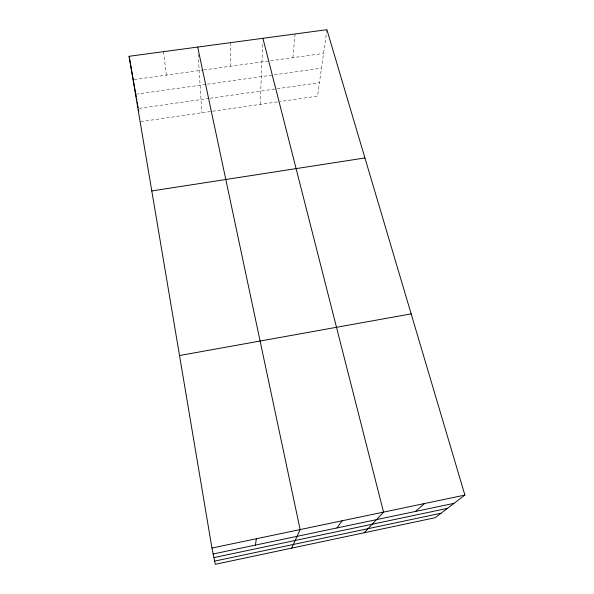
<?xml version="1.0" encoding="UTF-8"?>
<svg xmlns="http://www.w3.org/2000/svg" width="594" height="594" viewBox="0 0 594 594"><rect width="100%" height="100%" fill="white"/><g stroke="black" fill="none" stroke-linecap="round" stroke-linejoin="round"><path stroke-width="0.45" stroke-dasharray="2.97 2.23" d="M260.187 104.395L262.763 41.936M292.894 57.655L295.062 33.977M326.9 29.7L317.545 96.117L279.989 101.537M140.63 121.644L279.091 101.663M139.204 108.346L209.177 98.389M210.09 98.262L319.431 82.7M135.796 94.223L206.422 84.326M207.328 84.2L321.473 68.199M134.133 79.559L202.769 70.092M203.668 69.966L323.559 53.423M163.573 51.656L166.365 75.111M198.136 54.306L201.834 112.815M230.457 42.664L230.702 66.238"/><path stroke-width="0.89" d="M255.383 545.106L256.341 538.751M291.699 548.114L300.141 529.573L197.683 47.075M337.013 527.94L342.107 520.789M364.189 532.759L383.553 512.117L262.919 38.306M415.496 511.434L424.472 503.549M464.887 495.084L435.112 517.73L215.325 564.3L211.947 548.039L129.113 56.289L326.9 29.7L464.887 495.084L211.947 548.039M213.937 557.603L447.408 508.375M214.664 561.107L440.978 513.261M213.179 553.979L454.039 503.333M179.522 355.531L411.159 313.877M151.797 190.949L364.924 157.959M129.113 56.289L135.796 94.223M135.952 95.114L136.271 96.896M136.583 98.678L136.895 100.46M137.207 102.242L137.526 104.024M137.838 105.806L138.15 107.588M138.461 109.355L138.773 111.108"/></g></svg>
